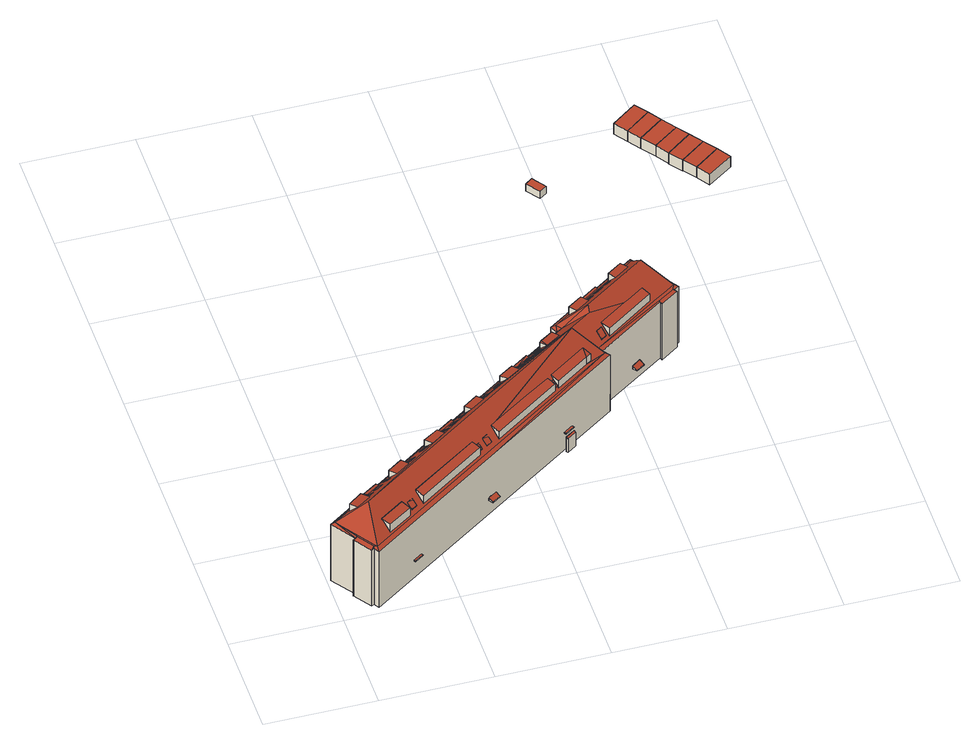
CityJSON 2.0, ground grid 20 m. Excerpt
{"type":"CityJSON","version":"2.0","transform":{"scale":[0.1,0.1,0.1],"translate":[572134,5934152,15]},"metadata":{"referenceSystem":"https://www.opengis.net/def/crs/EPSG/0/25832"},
"CityObjects":{
"building1":{"type":"Building","attributes":{"Grundfläche 2D":"836.645726","Grundhöhe NN":"15.841"},"children":["building1-1","building1-2","building1-3","building1-4","building1-5","building1-6","building1-7","building1-8","building1-9","building1-10","building1-11","building1-12","building1-13","building1-14","building1-15","building1-16","building1-17","building1-18","building1-19","building1-20","building1-21","building1-22","building1-23","building1-24","building1-25","building1-26","building1-27","building1-28","building1-29","building1-30","building1-31","building1-32","building1-33","building1-34"],"geometry":[{"type":"Solid","lod":"3","boundaries":[[[[0,1,2,3]],[[4,5,3,2]],[[6,7,8,9,10,11,12]],[[13,14,15,16]],[[17,16,15]],[[18,19,20,21,14,13]],[[22,23,24,21]],[[25,24,26]],[[25,27,28,24]],[[29,30,27]],[[30,28,27]],[[31,32,33,34]],[[35,33,32]],[[29,36,34,33,35,37,38,30]],[[39,38,37]],[[40,41,39]],[[42,38,39]],[[43,41,40]],[[44,45,43]],[[45,41,43]],[[46,45,44]],[[47,48,46]],[[46,48,45]],[[49,50,51,48]],[[52,53,54]],[[53,51,54]],[[55,56,53,57]],[[58,59,60]],[[60,59,56]],[[61,17,15,62,63]],[[64,42,64,65]],[[41,45,48,51,53,56,59,42]],[[28,14,21,24]],[[66,62,15,67],[68,67,68,69,70,71,72,73,74],[75,76,77,78],[79,80,81,0,3,5,82,79,15]],[[74,83,84,70,69,68]],[[85,14,28,86,87,88],[89,90,91,92,8,7,88,7,6,12]],[[30,38,87,86]],[[77,93,94,95]],[[39,41,42]],[[67,85,66]],[[96,97,85,98,99,65,64,42,59,66],[100,101,102,85],[103,104,85],[105,106,85]],[[96,66,85,97]],[[65,99,98,85,88,42,64]],[[85,106,105]],[[85,104,103]],[[100,85,102,101]],[[22,21,20]],[[26,24,23]],[[31,34,36]],[[49,48,47]],[[54,51,50]],[[57,53,52]],[[60,56,55]],[[107,59,58]],[[107,108,59]],[[63,62,109,110]],[[66,59,62]],[[108,109,62,59]],[[111,112,107]],[[112,113,109,108]],[[112,108,107]],[[110,109,113]],[[67,15,14]],[[14,85,67]],[[42,87,38]],[[88,87,42]],[[30,86,28]],[[80,1,0,81]],[[80,79,2,1]],[[79,82,4,2]],[[5,4,82]],[[71,70,84,72]],[[73,83,74]],[[73,72,84,83]],[[76,93,77]],[[76,75,94,93]],[[75,78,95,94]],[[78,77,95]],[[91,90,11,10]],[[90,89,12,11]],[[92,91,10,9,8]],[[20,19,18,13,114,115,116]],[[13,16,117,114]],[[22,20,116,118]],[[23,22,118,119]],[[26,23,119,120]],[[25,26,120,121]],[[27,25,121,122]],[[29,27,122,123]],[[36,29,123,124]],[[31,36,124,125]],[[32,31,125,126]],[[35,32,126,127]],[[37,35,127,128]],[[39,37,128,129]],[[40,39,129,130]],[[43,40,130,131]],[[44,43,131,132]],[[46,44,132,133]],[[47,46,133,134]],[[49,47,134,135]],[[50,49,135,136]],[[54,50,136,137]],[[52,54,137,138]],[[57,52,138,139]],[[55,57,139,140]],[[60,55,140,141]],[[58,60,141,142]],[[107,58,142,143]],[[111,107,143,144]],[[112,111,144,145]],[[113,112,145,146]],[[110,113,146,147]],[[148,63,110,147]],[[16,17,61,63,148,117]],[[139,138,137,136,135,134,133,132,131,130,129,128,127,126,125,124,123,122,121,120,119,118,116,115,114,117,148,147,146,145,144,143,142,141,140]]]],"semantics":{"surfaces":[{"type":"RoofSurface"},{"type":"WallSurface"},{"type":"GroundSurface"}],"values":[[0,0,0,0,0,0,0,0,0,0,0,0,0,0,0,0,0,0,0,0,0,0,0,0,0,0,0,0,0,0,0,0,0,0,0,0,0,0,0,0,0,0,0,0,0,0,0,0,0,0,0,0,0,0,0,0,0,0,0,0,0,0,0,0,0,0,0,1,1,1,1,1,1,1,1,1,1,1,1,1,1,1,1,1,1,1,1,1,1,1,1,1,1,1,1,1,1,1,1,1,1,1,1,1,1,1,1,1,1,1,1,1,1,1,1,2]]}}]},
"building1-1":{"type":"BuildingInstallation","parents":["building1"],"geometry":[{"type":"MultiSurface","lod":"3","boundaries":[[[149,150,151,152]],[[152,153,149]],[[150,149,153,154]],[[150,154,151]]],"semantics":{"surfaces":[{"type":"RoofSurface"},{"type":"WallSurface"}],"values":[0,1,1,1]}}]},
"building1-2":{"type":"BuildingInstallation","parents":["building1"],"geometry":[{"type":"MultiSurface","lod":"3","boundaries":[[[155,106,156,157,158,159]],[[160,105,161,159,158,157]],[[161,162,155,159]],[[163,160,157,156]],[[163,156,106,155,162,106]]],"semantics":{"surfaces":[{"type":"RoofSurface"},{"type":"WallSurface"}],"values":[0,1,1,1,1]}}]},
"building1-3":{"type":"BuildingInstallation","parents":["building1"],"geometry":[{"type":"MultiSurface","lod":"3","boundaries":[[[164,165,166,167]],[[166,165,168,169]],[[167,166,169,170]],[[164,167,170,171]],[[165,164,171,168]]],"semantics":{"surfaces":[{"type":"RoofSurface"},{"type":"WallSurface"}],"values":[0,1,1,1,1]}}]},
"building1-4":{"type":"BuildingInstallation","parents":["building1"],"geometry":[{"type":"MultiSurface","lod":"3","boundaries":[[[172,173,174,175]],[[176,177,174,173]],[[175,174,177,103]],[[173,172,104,176]]],"semantics":{"surfaces":[{"type":"RoofSurface"},{"type":"WallSurface"}],"values":[0,1,1,1]}}]},
"building1-5":{"type":"BuildingInstallation","parents":["building1"],"geometry":[{"type":"MultiSurface","lod":"3","boundaries":[[[178,179,180,181,182,183]],[[181,180,184,185]],[[186,183,182,181,185,101]],[[178,183,186,187]],[[184,180,179,178,187,100]]],"semantics":{"surfaces":[{"type":"RoofSurface"},{"type":"WallSurface"}],"values":[0,1,1,1,1]}}]},
"building1-6":{"type":"BuildingInstallation","parents":["building1"],"geometry":[{"type":"MultiSurface","lod":"3","boundaries":[[[188,189,190,191]],[[190,192,191]],[[188,191,192,193]],[[188,193,189]]],"semantics":{"surfaces":[{"type":"RoofSurface"},{"type":"WallSurface"}],"values":[0,1,1,1]}}]},
"building1-7":{"type":"BuildingInstallation","parents":["building1"],"geometry":[{"type":"MultiSurface","lod":"3","boundaries":[[[194,195,196,197]],[[194,197,198,199]],[[196,195,200,201]],[[197,196,201,198]],[[195,194,199,200]]],"semantics":{"surfaces":[{"type":"RoofSurface"},{"type":"WallSurface"}],"values":[0,1,1,1,1]}}]},
"building1-8":{"type":"BuildingInstallation","parents":["building1"],"geometry":[{"type":"MultiSurface","lod":"3","boundaries":[[[202,203,204,205]],[[205,204,206,207]],[[202,205,207,208]],[[203,202,208,209]],[[204,203,209,206]]],"semantics":{"surfaces":[{"type":"RoofSurface"},{"type":"WallSurface"}],"values":[0,1,1,1,1]}}]},
"building1-9":{"type":"BuildingInstallation","parents":["building1"],"geometry":[{"type":"MultiSurface","lod":"3","boundaries":[[[210,211,212,213]],[[213,212,214,215]],[[210,213,215,216]],[[211,210,216,217]],[[212,211,217,214]]],"semantics":{"surfaces":[{"type":"RoofSurface"},{"type":"WallSurface"}],"values":[0,1,1,1,1]}}]},
"building1-10":{"type":"BuildingInstallation","parents":["building1"],"geometry":[{"type":"MultiSurface","lod":"3","boundaries":[[[218,219,220,221]],[[220,219,222,223]],[[221,220,223,224]],[[218,221,224,225]],[[219,218,225,222]]],"semantics":{"surfaces":[{"type":"RoofSurface"},{"type":"WallSurface"}],"values":[0,1,1,1,1]}}]},
"building1-11":{"type":"BuildingInstallation","parents":["building1"],"geometry":[{"type":"MultiSurface","lod":"3","boundaries":[[[226,227,228,229]],[[229,228,230,231]],[[226,229,231,232]],[[228,227,233,230]],[[227,226,232,233]]],"semantics":{"surfaces":[{"type":"RoofSurface"},{"type":"WallSurface"}],"values":[0,1,1,1,1]}}]},
"building1-12":{"type":"BuildingInstallation","parents":["building1"],"geometry":[{"type":"MultiSurface","lod":"3","boundaries":[[[234,235,236,237]],[[237,236,238,239]],[[234,237,239,240]],[[235,234,240,241]],[[236,235,241,238]]],"semantics":{"surfaces":[{"type":"RoofSurface"},{"type":"WallSurface"}],"values":[0,1,1,1,1]}}]},
"building1-13":{"type":"BuildingInstallation","parents":["building1"],"geometry":[{"type":"MultiSurface","lod":"3","boundaries":[[[242,243,244,245]],[[242,246,243]],[[246,247,244,243]],[[245,244,247,248]]],"semantics":{"surfaces":[{"type":"RoofSurface"},{"type":"WallSurface"}],"values":[0,1,1,1]}}]},
"building1-14":{"type":"BuildingInstallation","parents":["building1"],"geometry":[{"type":"MultiSurface","lod":"3","boundaries":[[[249,250,251,252]],[[250,253,251]],[[252,254,249]],[[250,249,254,253]]],"semantics":{"surfaces":[{"type":"RoofSurface"},{"type":"WallSurface"}],"values":[0,1,1,1]}}]},
"building1-15":{"type":"BuildingInstallation","parents":["building1"],"geometry":[{"type":"MultiSurface","lod":"3","boundaries":[[[255,256,257,258]],[[258,257,259,260]],[[255,258,260,261]],[[256,255,261,262]],[[257,256,262,259]]],"semantics":{"surfaces":[{"type":"RoofSurface"},{"type":"WallSurface"}],"values":[0,1,1,1,1]}}]},
"building1-16":{"type":"BuildingInstallation","parents":["building1"],"geometry":[{"type":"MultiSurface","lod":"3","boundaries":[[[263,264,265,266]],[[266,265,267,268]],[[263,266,268,269]],[[264,263,269,270]],[[265,264,270,267]]],"semantics":{"surfaces":[{"type":"RoofSurface"},{"type":"WallSurface"}],"values":[0,1,1,1,1]}}]},
"building1-17":{"type":"BuildingInstallation","parents":["building1"],"geometry":[{"type":"MultiSurface","lod":"3","boundaries":[[[271,272,273,274]],[[274,273,275,276]],[[271,274,276,277]],[[272,271,277,278]],[[273,272,278,275]]],"semantics":{"surfaces":[{"type":"RoofSurface"},{"type":"WallSurface"}],"values":[0,1,1,1,1]}}]},
"building1-18":{"type":"BuildingInstallation","parents":["building1"],"geometry":[{"type":"MultiSurface","lod":"3","boundaries":[[[279,280,281,282]],[[282,281,283,284]],[[279,282,284,285]],[[280,279,285,286]],[[281,280,286,283]]],"semantics":{"surfaces":[{"type":"RoofSurface"},{"type":"WallSurface"}],"values":[0,1,1,1,1]}}]},
"building1-19":{"type":"BuildingInstallation","parents":["building1"],"geometry":[{"type":"MultiSurface","lod":"3","boundaries":[[[96,287,288,289]],[[288,287,97,290]],[[290,291,289,288]],[[289,291,96]]],"semantics":{"surfaces":[{"type":"RoofSurface"},{"type":"WallSurface"}],"values":[0,1,1,1]}}]},
"building1-20":{"type":"BuildingInstallation","parents":["building1"],"geometry":[{"type":"MultiSurface","lod":"3","boundaries":[[[292,293,294,295]],[[294,293,296,297]],[[293,292,298,296]],[[295,294,297,299]],[[292,295,299,298]]],"semantics":{"surfaces":[{"type":"RoofSurface"},{"type":"WallSurface"}],"values":[0,1,1,1,1]}}]},
"building1-21":{"type":"BuildingInstallation","parents":["building1"],"geometry":[{"type":"MultiSurface","lod":"3","boundaries":[[[300,301,302,303]],[[304,300,303]],[[302,301,305,306]],[[303,302,306,99]],[[304,303,99,307]],[[305,301,300,304,307,98]]],"semantics":{"surfaces":[{"type":"RoofSurface"},{"type":"WallSurface"}],"values":[0,0,1,1,1,1]}}]},
"building1-22":{"type":"BuildingInstallation","parents":["building1"],"geometry":[{"type":"MultiSurface","lod":"3","boundaries":[[[308,309,310,311]],[[311,310,312,313]],[[308,311,313,314]],[[309,308,314,315]],[[310,309,315,312]]],"semantics":{"surfaces":[{"type":"RoofSurface"},{"type":"WallSurface"}],"values":[0,1,1,1,1]}}]},
"building1-23":{"type":"BuildingInstallation","parents":["building1"],"geometry":[{"type":"MultiSurface","lod":"3","boundaries":[[[316,317,318,319]],[[320,321,316,319]],[[317,316,321,322]],[[322,323,318,317]],[[320,319,318,323]]],"semantics":{"surfaces":[{"type":"RoofSurface"},{"type":"WallSurface"}],"values":[0,1,1,1,1]}}]},
"building1-24":{"type":"BuildingInstallation","parents":["building1"],"geometry":[{"type":"MultiSurface","lod":"3","boundaries":[[[324,325,326,327]],[[327,326,328,329]],[[324,327,329,330]],[[325,324,330,331]],[[326,325,331,328]]],"semantics":{"surfaces":[{"type":"RoofSurface"},{"type":"WallSurface"}],"values":[0,1,1,1,1]}}]},
"building1-25":{"type":"BuildingInstallation","parents":["building1"],"geometry":[{"type":"MultiSurface","lod":"3","boundaries":[[[332,333,334,335]],[[335,334,336,337]],[[332,335,337,338]],[[333,332,338,339]],[[334,333,339,336]]],"semantics":{"surfaces":[{"type":"RoofSurface"},{"type":"WallSurface"}],"values":[0,1,1,1,1]}}]},
"building1-26":{"type":"BuildingInstallation","parents":["building1"],"geometry":[{"type":"MultiSurface","lod":"3","boundaries":[[[340,341,342,343]],[[343,342,344,345]],[[340,343,345,346]],[[341,340,346,347]],[[342,341,347,344]]],"semantics":{"surfaces":[{"type":"RoofSurface"},{"type":"WallSurface"}],"values":[0,1,1,1,1]}}]},
"building1-27":{"type":"BuildingInstallation","parents":["building1"],"geometry":[{"type":"MultiSurface","lod":"3","boundaries":[[[348,349,350,351]],[[352,349,348,353]],[[354,353,348,351,355,102]],[[351,350,356,355]],[[352,353,354,357]],[[356,350,349,352,357,358]]],"semantics":{"surfaces":[{"type":"RoofSurface"},{"type":"WallSurface"}],"values":[0,0,1,1,1,1]}}]},
"building1-28":{"type":"BuildingInstallation","parents":["building1"],"geometry":[{"type":"MultiSurface","lod":"3","boundaries":[[[359,360,361,362]],[[360,359,363,364]],[[361,365,362]],[[359,362,365,64]],[[363,359,64,366]],[[364,363,366,65]]],"semantics":{"surfaces":[{"type":"RoofSurface"},{"type":"WallSurface"}],"values":[0,0,1,1,1,1]}}]},
"building1-29":{"type":"BuildingInstallation","parents":["building1"],"geometry":[{"type":"MultiSurface","lod":"3","boundaries":[[[367,368,369,370]],[[369,371,370]],[[367,370,371,372]],[[367,372,368]]],"semantics":{"surfaces":[{"type":"RoofSurface"},{"type":"WallSurface"}],"values":[0,1,1,1]}}]},
"building1-30":{"type":"BuildingInstallation","parents":["building1"],"geometry":[{"type":"MultiSurface","lod":"3","boundaries":[[[373,374,375,376]],[[375,374,377,378]],[[376,375,378,379]],[[373,376,379,380]],[[374,373,380,377]]],"semantics":{"surfaces":[{"type":"RoofSurface"},{"type":"WallSurface"}],"values":[0,1,1,1,1]}}]},
"building1-31":{"type":"BuildingInstallation","parents":["building1"],"geometry":[{"type":"MultiSurface","lod":"3","boundaries":[[[381,382,383,384]],[[385,386,383,382]],[[386,387,384,383]],[[387,388,381,384]],[[388,385,382,381]],[[385,388,387,386]]],"semantics":{"surfaces":[{"type":"RoofSurface"},{"type":"WallSurface"},{"type":"OuterCeilingSurface"}],"values":[0,1,1,1,1,2]}}]},
"building1-32":{"type":"BuildingInstallation","parents":["building1"],"geometry":[{"type":"MultiSurface","lod":"3","boundaries":[[[389,390,391,392]],[[393,394,391,390]],[[394,395,392,391]],[[395,396,389,392]],[[396,393,390,389]],[[393,396,395,394]]],"semantics":{"surfaces":[{"type":"RoofSurface"},{"type":"WallSurface"},{"type":"OuterCeilingSurface"}],"values":[0,1,1,1,1,2]}}]},
"building1-33":{"type":"BuildingInstallation","parents":["building1"],"geometry":[{"type":"MultiSurface","lod":"3","boundaries":[[[397,398,399,400]],[[401,402,399,398]],[[402,403,400,399]],[[403,404,397,400]],[[404,401,398,397]],[[401,404,403,402]]],"semantics":{"surfaces":[{"type":"RoofSurface"},{"type":"WallSurface"},{"type":"OuterCeilingSurface"}],"values":[0,1,1,1,1,2]}}]},
"building1-34":{"type":"BuildingInstallation","parents":["building1"],"geometry":[{"type":"MultiSurface","lod":"3","boundaries":[[[405,406,407,408]],[[409,410,407,406]],[[410,411,408,407]],[[411,412,405,408]],[[412,409,406,405]],[[409,412,411,410]]],"semantics":{"surfaces":[{"type":"RoofSurface"},{"type":"WallSurface"},{"type":"OuterCeilingSurface"}],"values":[0,1,1,1,1,2]}}]},
"building2":{"type":"Building","attributes":{"Grundfläche 2D":"0.825009","Grundhöhe NN":"15.841"},"geometry":[{"type":"Solid","lod":"3","boundaries":[[[[413,414,415,416]],[[417,418,415,414]],[[418,419,416,415]],[[419,420,413,416]],[[420,417,414,413]],[[417,420,419,418]]]],"semantics":{"surfaces":[{"type":"RoofSurface"},{"type":"WallSurface"},{"type":"GroundSurface"}],"values":[[0,1,1,1,1,2]]}}]},
"building3":{"type":"Building","attributes":{"Grundfläche 2D":"4.783821","Grundhöhe NN":"15.532"},"geometry":[{"type":"Solid","lod":"3","boundaries":[[[[421,422,423,424]],[[425,426,424,423]],[[426,427,421,424]],[[427,428,422,421]],[[428,425,423,422]],[[428,427,426,425]]]],"semantics":{"surfaces":[{"type":"RoofSurface"},{"type":"WallSurface"},{"type":"GroundSurface"}],"values":[[0,1,1,1,1,2]]}}]},
"building4":{"type":"Building","attributes":{"Grundfläche 2D":"15.744710","Grundhöhe NN":"15.454"},"geometry":[{"type":"Solid","lod":"3","boundaries":[[[[429,430,431,432]],[[433,434,432,431]],[[434,435,429,432]],[[435,436,430,429]],[[436,433,431,430]],[[436,435,434,433]]]],"semantics":{"surfaces":[{"type":"RoofSurface"},{"type":"WallSurface"},{"type":"GroundSurface"}],"values":[[0,1,1,1,1,2]]}}]},
"building5":{"type":"Building","attributes":{"Grundfläche 2D":"15.832481","Grundhöhe NN":"15.461"},"geometry":[{"type":"Solid","lod":"3","boundaries":[[[[431,430,437,438]],[[439,440,438,437]],[[440,433,431,438]],[[433,436,430,431]],[[436,439,437,430]],[[436,433,440,439]]]],"semantics":{"surfaces":[{"type":"RoofSurface"},{"type":"WallSurface"},{"type":"GroundSurface"}],"values":[[0,1,1,1,1,2]]}}]},
"building6":{"type":"Building","attributes":{"Grundfläche 2D":"16.718698","Grundhöhe NN":"15.469"},"geometry":[{"type":"Solid","lod":"3","boundaries":[[[[437,441,442,438]],[[443,440,438,442]],[[440,439,437,438]],[[439,444,441,437]],[[444,443,442,441]],[[444,439,440,443]]]],"semantics":{"surfaces":[{"type":"RoofSurface"},{"type":"WallSurface"},{"type":"GroundSurface"}],"values":[[0,1,1,1,1,2]]}}]},
"building7":{"type":"Building","attributes":{"Grundfläche 2D":"15.319865","Grundhöhe NN":"15.456"},"geometry":[{"type":"Solid","lod":"3","boundaries":[[[[442,441,445,446]],[[447,448,446,445]],[[448,443,442,446]],[[443,444,441,442]],[[444,447,445,441]],[[444,443,448,447]]]],"semantics":{"surfaces":[{"type":"RoofSurface"},{"type":"WallSurface"},{"type":"GroundSurface"}],"values":[[0,1,1,1,1,2]]}}]},
"building8":{"type":"Building","attributes":{"Grundfläche 2D":"15.700027","Grundhöhe NN":"15.442"},"geometry":[{"type":"Solid","lod":"3","boundaries":[[[[445,449,450,446]],[[451,452,446,450]],[[452,453,445,446]],[[453,454,449,445]],[[454,451,450,449]],[[454,453,452,451]]]],"semantics":{"surfaces":[{"type":"RoofSurface"},{"type":"WallSurface"},{"type":"GroundSurface"}],"values":[[0,1,1,1,1,2]]}}]},
"building9":{"type":"Building","attributes":{"Grundfläche 2D":"16.048478","Grundhöhe NN":"15.457"},"geometry":[{"type":"Solid","lod":"3","boundaries":[[[[450,449,455,456]],[[457,458,456,455]],[[458,459,450,456]],[[459,460,449,450]],[[460,457,455,449]],[[460,459,458,457]]]],"semantics":{"surfaces":[{"type":"RoofSurface"},{"type":"WallSurface"},{"type":"GroundSurface"}],"values":[[0,1,1,1,1,2]]}}]},
"building10":{"type":"Building","attributes":{"Grundfläche 2D":"15.939311","Grundhöhe NN":"15.452"},"geometry":[{"type":"Solid","lod":"3","boundaries":[[[[455,461,462,456]],[[463,458,456,462]],[[458,457,455,456]],[[457,464,461,455]],[[464,463,462,461]],[[464,457,458,463]]]],"semantics":{"surfaces":[{"type":"RoofSurface"},{"type":"WallSurface"},{"type":"GroundSurface"}],"values":[[0,1,1,1,1,2]]}}]}
},
"vertices":[
[447,305,163],[456,291,160],[515,331,160],[515,352,163],[525,338,159],[516,352,163],[621,441,163],[613,436,163],[562,402,163],[571,389,160],[572,387,160],[659,447,160],[650,461,163],[553,364,135],[545,366,140],[554,353,140],[562,351,135],[315,182,135],[633,418,135],[676,448,135],[677,448,135],[676,450,137],[679,443,135],[712,465,135],[706,470,136],[709,470,135],[708,469,135],[717,475,135],[709,477,140],[659,560,135],[658,551,140],[585,514,135],[555,493,135],[561,490,136],[587,508,136],[557,490,135],[587,511,135],[487,442,135],[495,439,140],[494,429,135],[432,386,136],[431,382,138],[502,429,140],[429,389,135],[399,369,135],[407,365,138],[401,366,135],[269,275,135],[269,270,139],[267,278,135],[237,257,135],[244,253,139],[106,163,135],[107,159,138],[238,254,135],[78,149,135],[83,143,138],[104,166,135],[5,94,135],[12,92,140],[80,146,135],[300,171,135],[63,17,140],[63,9,135],[456,391,145],[452,388,146],[64,72,192],[503,373,192],[327,223,164],[394,269,164],[439,299,163],[445,291,151],[448,285,144],[327,202,144],[317,216,164],[164,90,144],[154,104,163],[276,188,164],[286,174,144],[515,331,144],[456,291,144],[453,295,150],[525,338,144],[327,202,160],[448,285,160],[503,382,182],[658,497,192],[545,420,192],[545,411,182],[654,455,154],[659,447,144],[572,387,143],[571,389,145],[154,104,165],[164,90,161],[286,174,161],[298,263,164],[323,283,161],[419,361,149],[429,369,148],[329,288,160],[339,296,159],[355,309,157],[371,322,155],[396,342,152],[404,349,151],[410,354,151],[35,51,135],[38,51,138],[58,22,138],[57,19,135],[30,48,135],[31,48,135],[52,16,135],[553,364,8],[676,448,8],[677,448,8],[562,351,8],[679,443,8],[712,465,8],[708,469,8],[709,470,8],[717,475,8],[659,560,8],[587,511,8],[585,514,8],[555,493,8],[557,490,8],[487,442,8],[494,429,8],[432,386,8],[429,389,8],[399,369,8],[401,366,8],[269,275,8],[267,278,8],[237,257,8],[238,254,8],[106,163,8],[104,166,8],[78,149,8],[80,146,8],[5,94,8],[35,51,8],[30,48,8],[31,48,8],[52,16,8],[57,19,8],[63,9,8],
[152,183,161],[126,165,161],[136,150,165],[162,168,164],[152,183,144],[126,165,144],
[414,348,159],[409,356,149],[402,351,149],[404,349,152],[407,343,159],[402,351,148],[407,343,158],[414,348,158],[409,356,148],
[190,205,149],[196,197,161],[205,203,161],[199,211,149],[196,197,160],[205,203,160],[199,211,148],[190,205,148],
[401,333,163],[392,347,160],[366,330,160],[376,316,164],[392,347,145],[366,330,145],
[324,296,150],[329,288,161],[330,288,161],[339,295,161],[339,296,160],[334,303,150],[330,288,160],[339,295,160],[334,303,149],[324,296,149],
[203,219,160],[214,204,164],[239,222,164],[230,236,160],[230,236,144],[203,219,144],
[569,472,158],[564,479,147],[557,475,147],[562,467,158],[562,467,157],[569,472,157],[564,479,146],[557,475,146],
[288,262,159],[283,269,148],[276,265,148],[281,257,159],[276,265,147],[281,257,158],[288,262,158],[283,269,147],
[124,83,165],[81,54,165],[91,40,161],[134,69,161],[91,40,143],[134,69,143],[124,83,163],[81,54,163],
[574,486,147],[579,479,158],[590,487,158],[585,494,147],[579,479,157],[590,487,157],[585,494,146],[574,486,146],
[266,258,148],[255,250,148],[260,243,159],[271,250,159],[260,243,158],[271,250,158],[266,258,147],[255,250,147],
[92,139,148],[97,131,158],[108,139,158],[103,147,148],[108,139,157],[103,147,147],[92,139,147],[97,131,157],
[558,459,162],[548,473,160],[522,455,160],[532,441,162],[548,473,142],[522,455,142],[526,450,149],
[66,125,161],[41,107,161],[51,92,165],[77,109,165],[41,107,143],[66,125,143],
[120,158,148],[113,154,148],[118,146,158],[125,150,158],[118,146,157],[125,150,157],[120,158,147],[113,154,147],
[444,369,159],[451,373,159],[446,381,149],[439,376,149],[446,381,148],[439,376,148],[444,369,158],[451,373,158],
[600,493,158],[606,498,157],[601,505,147],[595,501,147],[601,505,146],[595,501,146],[600,493,157],[606,498,156],
[296,196,159],[302,188,148],[312,195,148],[306,203,159],[312,195,147],[306,203,158],[296,196,158],[302,188,147],
[324,281,164],[315,295,160],[289,277,160],[315,295,145],[289,277,144],
[171,192,149],[162,185,150],[168,177,161],[177,183,161],[162,185,149],[168,177,160],[171,192,148],[177,183,160],
[419,361,150],[423,354,159],[434,362,159],[429,369,149],[418,362,149],[423,354,158],[434,362,158],[418,362,148],
[82,132,148],[76,128,148],[81,120,158],[87,125,158],[81,120,157],[87,125,157],[82,132,147],[76,128,147],
[443,295,157],[448,288,148],[454,292,148],[449,299,157],[449,299,156],[443,295,156],[448,288,147],[454,292,147],
[556,379,146],[566,386,146],[560,395,159],[550,388,159],[560,395,158],[550,388,158],[556,379,145],[566,386,145],
[144,92,159],[134,85,159],[140,77,148],[150,84,148],[140,77,147],[150,84,147],[144,92,158],[134,85,158],
[245,244,148],[238,239,148],[243,231,159],[250,236,159],[243,231,158],[250,236,158],[245,244,147],[238,239,147],
[355,309,158],[364,316,157],[360,321,150],[351,315,150],[366,313,161],[357,306,161],[357,306,160],[351,315,149],[360,321,149],[366,313,160],[364,316,156],
[456,391,160],[461,375,163],[487,392,163],[478,406,160],[452,388,160],[461,374,163],[478,406,145],[452,388,145],
[607,513,160],[616,499,162],[643,517,162],[633,531,160],[633,531,142],[607,513,142],
[292,182,149],[288,189,157],[281,184,158],[285,178,149],[288,189,156],[281,184,157],[285,178,148],[292,182,148],
[320,174,41],[315,182,46],[300,171,46],[305,164,41],[315,182,39],[300,171,39],[305,164,39],[320,174,39],
[156,67,50],[153,71,50],[137,60,50],[140,56,50],[153,71,48],[137,60,48],[140,56,48],[156,67,48],
[638,410,39],[633,418,44],[618,407,44],[623,400,39],[633,418,37],[618,407,37],[623,400,37],[638,410,37],
[482,290,49],[479,294,49],[462,283,49],[465,278,49],[479,294,47],[462,283,47],[465,278,47],[482,290,47],
[484,286,39],[482,290,41],[465,278,41],[467,275,39],[482,290,8],[465,278,8],[467,275,8],[484,286,8],
[611,882,21],[593,907,21],[580,897,21],[598,873,21],[580,897,5],[598,873,5],[611,882,5],[593,907,5],
[758,986,29],[775,963,29],[820,996,29],[803,1019,29],[820,996,5],[803,1019,5],[758,986,5],[775,963,5],
[791,940,29],[836,973,29],[791,940,5],[836,973,5],
[809,916,29],[854,948,29],[854,948,5],[809,916,5],
[825,893,29],[870,926,29],[825,893,5],[870,926,5],
[842,870,29],[887,903,29],[887,903,4],[870,926,4],[825,893,4],[842,870,4],
[859,847,29],[904,880,29],[859,847,5],[904,880,5],[887,903,5],[842,870,5],
[875,824,29],[920,856,29],[920,856,5],[875,824,5]
]}
